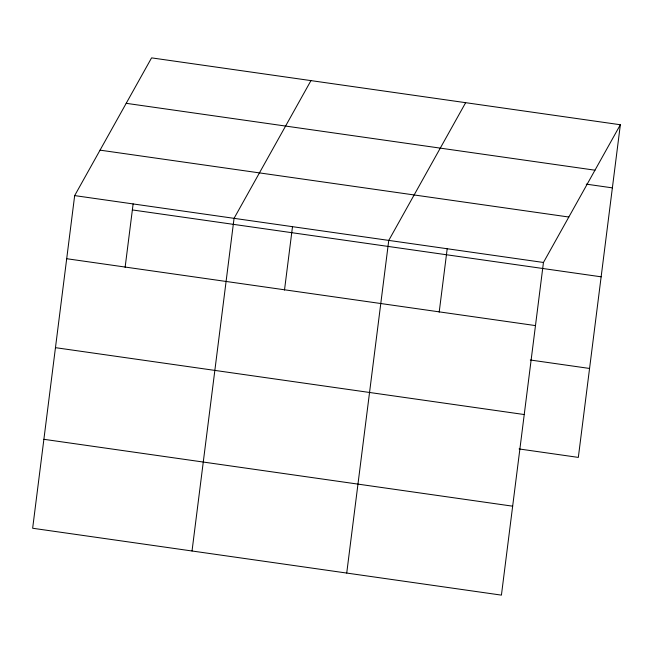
<?xml version="1.0" encoding="UTF-8"?>
<svg xmlns="http://www.w3.org/2000/svg" width="653" height="653" viewBox="0 0 653 653"><rect width="100%" height="100%" fill="white"/><g stroke="black" fill="none" stroke-linecap="round" stroke-linejoin="round"><path stroke-width="0.98" d="M74.671 195.598L32.65 528.253L501.422 595.128L543.451 262.473L620.35 124.747L151.578 57.872L74.671 195.598L543.451 262.473M125.115 267.338L133.13 203.875M192.031 550.993L234.06 218.339L310.959 80.613M284.496 290.079L292.511 226.607M346.727 573.056L388.755 240.41L465.654 102.676M439.191 312.142L447.207 248.679M620.35 124.747L578.329 457.402L519.062 448.946M126.2 103.321L594.973 170.196M586.255 184.138L612.375 187.868M100.048 150.149L568.828 217.025M132.363 209.94L601.144 276.815M66.704 258.719L535.476 325.594M530.293 359.999L589.561 368.455M55.464 347.665L524.237 414.541M43.89 439.306L512.662 506.181"/></g></svg>
